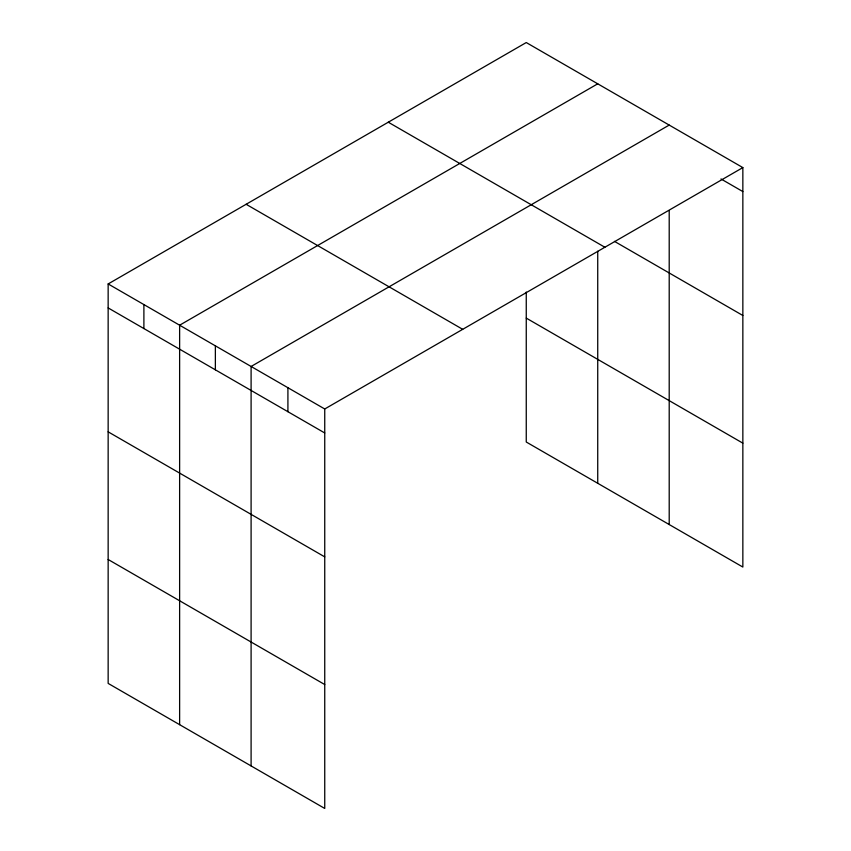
<?xml version="1.0" encoding="UTF-8"?>
<svg xmlns="http://www.w3.org/2000/svg" width="851" height="851" viewBox="0 0 851 851"><rect width="100%" height="100%" fill="white"/><g stroke="black" fill="none" stroke-linecap="round" stroke-linejoin="round"><path stroke-width="1.28" d="M742.849 167.594L324.742 408.98L324.742 808.45L108.151 683.406L108.151 283.947L526.258 42.55L742.849 167.594L742.849 567.053L526.258 442.02L526.258 292.053M597.732 83.813L179.625 325.21L179.625 724.669M669.205 125.076L251.098 366.473L251.098 765.932M720.988 178.955L742.849 191.571M614.486 241.376L742.849 315.487M388.29 122.214L604.87 247.247M526.258 318.104L742.849 443.148M246.13 204.283L462.71 329.326M108.151 283.947L324.742 408.98M108.151 307.924L324.742 432.968M108.151 431.84L324.742 556.873M108.151 559.501L324.742 684.544M669.205 211.016L669.205 524.546M597.732 251.247L597.732 483.283M287.915 387.726L287.915 411.714M215.367 345.836L215.367 369.823M143.893 304.573L143.893 328.56"/></g></svg>
